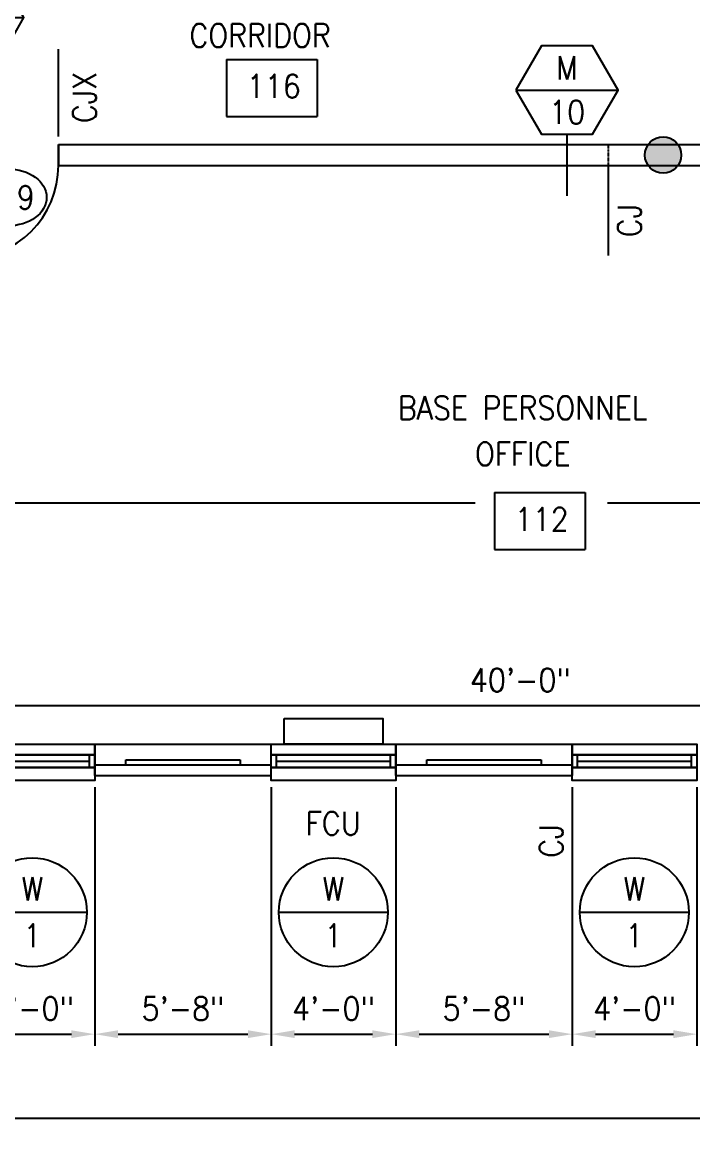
# Model space of a CAD drawing. Header units: inches. Extents: x 435 to 5963, y 191 to 2765.
# Drawn here: x 1399 to 1657.5, y 840.8 to 1267.5 of the extents above; entities that cross this region are included whole.
import ezdxf
from ezdxf.enums import TextEntityAlignment as Align

# ---------------------------------------------------------------- set-up
doc = ezdxf.new("R2010")
doc.units = ezdxf.units.IN
doc.header["$LTSCALE"] = 0.5
doc.header["$MEASUREMENT"] = 0
doc.linetypes.add('HIDDEN4', pattern=[0.12375, 0.0825, -0.04125])
doc.layers.get('0').update_dxf_attribs({"linetype": 'CONTINUOUS'})
doc.layers.get('Defpoints').update_dxf_attribs({"linetype": 'CONTINUOUS'})
for name, color, linetype in [('A-ANNO', 8, 'CONTINUOUS'), ('A-ANNO-DIMS', 7, 'CONTINUOUS'), ('A-ANNO-TEXT', 7, 'CONTINUOUS'), ('A-DOOR', 3, 'CONTINUOUS'), ('A-DOOR-IDEN', 7, 'CONTINUOUS'), ('A-FLOR-IDEN', 7, 'CONTINUOUS'), ('A-GLAZ', 3, 'CONTINUOUS'), ('A-GLAZ-IDEN', 7, 'CONTINUOUS'), ('A-GLAZ-SILL', 3, 'CONTINUOUS'), ('A-SECT-IDEN', 7, 'CONTINUOUS'), ('A-WALL', 2, 'CONTINUOUS'), ('A-WALL-IDEN', 7, 'CONTINUOUS'), ('M-HVAC-EQPM', 4, 'CONTINUOUS'), ('S-SLAB-JOIN', 2, 'CONTINUOUS')]:
    doc.layers.add(name, color=color, linetype=linetype)
doc.styles.add('ROMANS', font='romans.shx', dxfattribs={"width": 0.9})
doc.dimstyles.new('DIM96', dxfattribs={"dimscale": 96, "dimtxt": 0.09375, "dimasz": 0.09375, "dimexe": 0.046875, "dimexo": 0.046875, "dimgap": 0.046875, "dimtad": 1, "dimdec": 4, "dimzin": 3, "dimdsep": 46, "dimlunit": 4, "dimtxsty": 'ROMANS', "dimcen": 0.046875, "dimaunit": 1, "dimadec": 0, "dimazin": 0, "dimtfac": 0.7, "dimtdec": 4, "dimtofl": 0, "dimtmove": 2, "dimatfit": 3, "dimfxl": 1, "dimfrac": 1, "dimtolj": 1, "dimtzin": 0, "dimarcsym": 0})
doc.dimstyles.new('DIM96A', dxfattribs={"dimscale": 96, "dimtxt": 0.09375, "dimasz": 0.09375, "dimexe": 0.046875, "dimexo": 0.046875, "dimgap": 0.046875, "dimtad": 1, "dimdec": 4, "dimzin": 3, "dimdsep": 46, "dimlunit": 4, "dimtxsty": 'ROMANS', "dimcen": 0.046875, "dimaunit": 1, "dimadec": 0, "dimazin": 0, "dimtfac": 0.7, "dimtdec": 4, "dimtofl": 0, "dimtmove": 2, "dimatfit": 3, "dimfxl": 1, "dimfrac": 1, "dimtolj": 1, "dimtzin": 0, "dimarcsym": 0})

# ---------------------------------------------------------------- blocks, each defined once
blk = doc.blocks.new('DOOR1')
at = {"color": 0, "linetype": 'ByBlock'}
blk.add_line((0, 0), (0, 1), dxfattribs=at)
blk.add_arc((0, 0), 1, 90, 180, dxfattribs=at)
blk = doc.blocks.new('SILL')
for points in [[(0, 0), (48, 0), (48, -4), (0, -4)], [(0, -9), (48, -9), (48, -14), (0, -14)]]:
    blk.add_lwpolyline(points, close=True)
blk = doc.blocks.new('GLAZ')
for p, q in [((2, -5), (2, 0)), ((46, -5), (46, 0)), ((2, -2.5), (46, -2.5))]:
    blk.add_line(p, q)
blk.add_lwpolyline([(0, 0), (48, 0), (48, -5), (0, -5)], close=True)
blk = doc.blocks.new('*D111')
at = {"layer": 'A-ANNO-DIMS', "color": 0, "lineweight": -2}
for p, q in [((1351, 1000.03), (1351, 1008.67)), ((1831, 1004.32), (1831, 1008.67)), ((1360, 1004.17), (1822, 1004.17))]:
    blk.add_line(p, q, dxfattribs=at)
at = {"layer": 'A-ANNO-DIMS', "color": 0}
for points in [[(1360, 1005.67), (1360, 1002.67), (1351, 1004.17)], [(1822, 1005.67), (1822, 1002.67), (1831, 1004.17)]]:
    blk.add_solid(points, dxfattribs=at)
at = {"layer": 'Defpoints', "color": 0}
for p in [(1831, 1004.17), (1831, 999.82), (1351, 995.53)]:
    blk.add_point(p, dxfattribs=at)
at = {"layer": 'A-ANNO-DIMS', "color": 0, "insert": (1591, 1014.03), "char_height": 9, "attachment_point": 5, "style": 'ROMANS'}
blk.add_mtext('\\A1;40\'-0"', dxfattribs=at)
blk = doc.blocks.new('*D130')
at = {"layer": 'A-ANNO-DIMS', "color": 0, "lineweight": -2}
for p, q in [((703, 972.78), (703, 840.75)), ((3103, 972.78), (3103, 840.75)), ((712, 845.25), (3094, 845.25))]:
    blk.add_line(p, q, dxfattribs=at)
at = {"layer": 'A-ANNO-DIMS', "color": 0}
for points in [[(712, 846.75), (712, 843.75), (703, 845.25)], [(3094, 846.75), (3094, 843.75), (3103, 845.25)]]:
    blk.add_solid(points, dxfattribs=at)
at = {"layer": 'Defpoints', "color": 0}
for p in [(703, 977.28), (3103, 977.28), (3103, 845.25)]:
    blk.add_point(p, dxfattribs=at)
at = {"layer": 'A-ANNO-DIMS', "color": 0, "insert": (1903, 855.11), "char_height": 9, "attachment_point": 5, "style": 'ROMANS'}
blk.add_mtext('\\A1;200\'-0"', dxfattribs=at)
blk = doc.blocks.new('*D142')
at = {"layer": 'A-ANNO-DIMS', "color": 0, "lineweight": -2}
for p, q in [((1379, 972.78), (1379, 873.11)), ((1427, 972.78), (1427, 873.11)), ((1388, 877.61), (1418, 877.61))]:
    blk.add_line(p, q, dxfattribs=at)
at = {"layer": 'A-ANNO-DIMS', "color": 0}
for points in [[(1388, 879.11), (1388, 876.11), (1379, 877.61)], [(1418, 879.11), (1418, 876.11), (1427, 877.61)]]:
    blk.add_solid(points, dxfattribs=at)
at = {"layer": 'Defpoints', "color": 0}
for p in [(1379, 977.28), (1427, 977.28), (1427, 877.61)]:
    blk.add_point(p, dxfattribs=at)
at = {"layer": 'A-ANNO-DIMS', "color": 0, "insert": (1403, 887.47), "char_height": 9, "attachment_point": 5, "style": 'ROMANS'}
blk.add_mtext('\\A1;4\'-0"', dxfattribs=at)
blk = doc.blocks.new('*D143')
at = {"layer": 'A-ANNO-DIMS', "color": 0, "lineweight": -2}
for p, q in [((1427, 972.78), (1427, 873.11)), ((1495, 972.78), (1495, 873.11)), ((1436, 877.61), (1486, 877.61))]:
    blk.add_line(p, q, dxfattribs=at)
at = {"layer": 'A-ANNO-DIMS', "color": 0}
for points in [[(1436, 879.11), (1436, 876.11), (1427, 877.61)], [(1486, 879.11), (1486, 876.11), (1495, 877.61)]]:
    blk.add_solid(points, dxfattribs=at)
at = {"layer": 'Defpoints', "color": 0}
for p in [(1427, 977.28), (1495, 977.28), (1495, 877.61)]:
    blk.add_point(p, dxfattribs=at)
at = {"layer": 'A-ANNO-DIMS', "color": 0, "insert": (1461, 887.47), "char_height": 9, "attachment_point": 5, "style": 'ROMANS'}
blk.add_mtext('\\A1;5\'-8"', dxfattribs=at)
blk = doc.blocks.new('*D144')
at = {"layer": 'A-ANNO-DIMS', "color": 0, "lineweight": -2}
for p, q in [((1495, 972.78), (1495, 873.11)), ((1543, 972.78), (1543, 873.11)), ((1504, 877.61), (1534, 877.61))]:
    blk.add_line(p, q, dxfattribs=at)
at = {"layer": 'A-ANNO-DIMS', "color": 0}
for points in [[(1504, 879.11), (1504, 876.11), (1495, 877.61)], [(1534, 879.11), (1534, 876.11), (1543, 877.61)]]:
    blk.add_solid(points, dxfattribs=at)
at = {"layer": 'Defpoints', "color": 0}
for p in [(1495, 977.28), (1543, 977.28), (1543, 877.61)]:
    blk.add_point(p, dxfattribs=at)
at = {"layer": 'A-ANNO-DIMS', "color": 0, "insert": (1519, 887.47), "char_height": 9, "attachment_point": 5, "style": 'ROMANS'}
blk.add_mtext('\\A1;4\'-0"', dxfattribs=at)
blk = doc.blocks.new('*D145')
at = {"layer": 'A-ANNO-DIMS', "color": 0, "lineweight": -2}
for p, q in [((1543, 972.78), (1543, 873.11)), ((1611, 972.78), (1611, 873.11)), ((1552, 877.61), (1602, 877.61))]:
    blk.add_line(p, q, dxfattribs=at)
at = {"layer": 'A-ANNO-DIMS', "color": 0}
for points in [[(1552, 879.11), (1552, 876.11), (1543, 877.61)], [(1602, 879.11), (1602, 876.11), (1611, 877.61)]]:
    blk.add_solid(points, dxfattribs=at)
at = {"layer": 'Defpoints', "color": 0}
for p in [(1543, 977.28), (1611, 977.28), (1611, 877.61)]:
    blk.add_point(p, dxfattribs=at)
at = {"layer": 'A-ANNO-DIMS', "color": 0, "insert": (1577, 887.47), "char_height": 9, "attachment_point": 5, "style": 'ROMANS'}
blk.add_mtext('\\A1;5\'-8"', dxfattribs=at)
blk = doc.blocks.new('*D146')
at = {"layer": 'A-ANNO-DIMS', "color": 0, "lineweight": -2}
for p, q in [((1611, 972.78), (1611, 873.11)), ((1659, 972.78), (1659, 873.11)), ((1620, 877.61), (1650, 877.61))]:
    blk.add_line(p, q, dxfattribs=at)
at = {"layer": 'A-ANNO-DIMS', "color": 0}
for points in [[(1620, 879.11), (1620, 876.11), (1611, 877.61)], [(1650, 879.11), (1650, 876.11), (1659, 877.61)]]:
    blk.add_solid(points, dxfattribs=at)
at = {"layer": 'Defpoints', "color": 0}
for p in [(1611, 977.28), (1659, 977.28), (1659, 877.61)]:
    blk.add_point(p, dxfattribs=at)
at = {"layer": 'A-ANNO-DIMS', "color": 0, "insert": (1635, 887.47), "char_height": 9, "attachment_point": 5, "style": 'ROMANS'}
blk.add_mtext('\\A1;4\'-0"', dxfattribs=at)
blk = doc.blocks.new('EQ01')
blk.add_lwpolyline([(-19, 10), (19, 10), (19, 0), (-19, 0)], close=True)
blk = doc.blocks.new('IDEN002')
blk.add_ellipse((0, 0), major_axis=(0.1562, 0), ratio=0.733333)
at = {"style": 'ROMANS', "width": 0.9}
blk.add_attdef('#', text='', height=0.0938, dxfattribs=at).set_placement((0, 0), align=Align.MIDDLE)
blk = doc.blocks.new('IDEN4')
for p, q in [((-0.1899, 0.1074), (0.1747, 0.1074)), ((-0.1899, 0.1074), (-0.1899, -0.1218)), ((0.1747, 0.1074), (0.1747, -0.1218)), ((-0.1899, -0.1218), (0.1747, -0.1218))]:
    blk.add_line(p, q)
at = {"style": 'ROMANS', "width": 0.9}
blk.add_attdef('#', text='', height=0.0938, dxfattribs=at).set_placement((0, 0), align=Align.MIDDLE)
blk = doc.blocks.new('XXC')
blk.add_line((-0.2188, 0), (0.2188, 0))
blk.add_circle((0, 0), 0.2188)
at = {"style": 'ROMANS', "width": 0.9}
for tag, p in [('#', (0, 0.0937)), ('@', (0, -0.0938))]:
    blk.add_attdef(tag, text='', height=0.0938, dxfattribs=at).set_placement(p, align=Align.MIDDLE)
blk = doc.blocks.new('IDA')
blk.add_line((-0.2051, 0), (0.2051, 0))
blk.add_lwpolyline([(-0.2051, 0), (-0.1026, -0.1776), (0.1026, -0.1776), (0.2051, 0), (0.1026, 0.1776), (-0.1026, 0.1776)], close=True)
at = {"style": 'ROMANS', "width": 0.9}
for tag, p in [('@', (0, 0.0888)), ('#', (0, -0.0888))]:
    blk.add_attdef(tag, text='', height=0.0938, dxfattribs=at).set_placement(p, align=Align.MIDDLE)
blk = doc.blocks.new('XX01')
blk.add_hatch(color=256).paths.add_polyline_path([(7, 0, 1), (-7, 0, 1)])
blk.add_circle((0, 0), 7)
blk = doc.blocks.new('JOINTA')
blk.add_line((0, 0), (0, -12))
blk = doc.blocks.new('JOINT')
blk.add_line((0, 0), (0, -8))

msp = doc.modelspace()

# ---------------------------------------------------------------- linework, layer by layer
at = {"layer": 'A-ANNO-TEXT'}
for p, q in [((1413, 1224.57436), (1413, 1257.04718)), ((1413, 1223.45616), (1413, 1243.57436)), ((1625, 1177.57436), (1625, 1212.28047))]:
    msp.add_line(p, q, dxfattribs=at)
at = {"layer": 'A-SECT-IDEN'}
for p, q in [((1243.54163, 1082.28047), (1573.54163, 1082.28047)), ((1624.54163, 1082.28047), (1893.54163, 1082.28047))]:
    msp.add_line(p, q, dxfattribs=at)
at = {"layer": 'A-WALL'}
for p, q in [((1413, 1212.28047), (1413, 1220.28047)), ((1413, 1220.28047), (1721, 1220.28047)), ((1413, 1212.28047), (1721, 1212.28047)), ((1427, 977.28047), (1427, 989.28047)), ((1427, 989.28047), (1495, 989.28047)), ((1495, 977.28047), (1495, 989.28047)), ((1543, 977.28047), (1543, 989.28047)), ((1543, 989.28047), (1611, 989.28047)), ((1611, 977.28047), (1611, 989.28047)), ((1439, 983.28047), (1483, 983.28047)), ((1439, 981.28047), (1439, 983.28047)), ((1483, 983.28047), (1483, 981.28047)), ((1555, 983.28047), (1599, 983.28047)), ((1555, 981.28047), (1555, 983.28047)), ((1599, 983.28047), (1599, 981.28047)), ((1495, 981.28047), (1427, 981.28047)), ((1427, 977.28047), (1495, 977.28047)), ((1611, 981.28047), (1543, 981.28047)), ((1543, 977.28047), (1611, 977.28047))]:
    msp.add_line(p, q, dxfattribs=at)
at = {"layer": 'A-WALL-IDEN'}
msp.add_line((1609, 1200.57436), (1609, 1224.28047), dxfattribs=at)
at = {"layer": 'S-SLAB-JOIN', "linetype": 'HIDDEN4'}
msp.add_line((1625, 1212.28047), (1625, 1220.28047), dxfattribs=at)

# ---------------------------------------------------------------- block references
at = {"layer": 'A-ANNO'}
msp.add_blockref('XX01', (1646, 1216.28047), dxfattribs=at)
at = {"layer": 'A-DOOR', "xscale": -36, "yscale": -36, "zscale": 36}
msp.add_blockref('DOOR1', (1377, 1212.28047), dxfattribs=at)
at = {"layer": 'A-DOOR-IDEN', "xscale": 96, "yscale": 96, "zscale": 96}
msp.add_blockref('IDEN002', (1393.45189, 1199.9642), dxfattribs=at).add_auto_attribs({'#': '119'})
at = {"layer": 'A-FLOR-IDEN', "xscale": 96, "yscale": 96, "zscale": 96}
for p, values in [((1495.94929, 1242.82788), {'#': '116'}), ((1599.20267, 1075.97026), {'#': '112'})]:
    msp.add_blockref('IDEN4', p, dxfattribs=at).add_auto_attribs(values)
at = {"layer": 'A-GLAZ'}
for p in [(1379, 985.28047), (1495, 985.28047), (1611, 985.28047)]:
    msp.add_blockref('GLAZ', p, dxfattribs=at)
at = {"layer": 'A-GLAZ-IDEN', "xscale": 96, "yscale": 96, "zscale": 96}
for p in [(1402.93102, 924.57436), (1518.93102, 924.57436), (1634.93102, 924.57436)]:
    msp.add_blockref('XXC', p, dxfattribs=at).add_auto_attribs({'#': 'W', '@': '1'})
at = {"layer": 'A-GLAZ-SILL'}
for p in [(1379, 989.28047), (1495, 989.28047), (1611, 989.28047)]:
    msp.add_blockref('SILL', p, dxfattribs=at)
at = {"layer": 'A-WALL-IDEN', "xscale": 96, "yscale": 96, "zscale": 96}
for p in [(1380, 1269.22791), (1609, 1241.33303)]:
    msp.add_blockref('IDA', p, dxfattribs=at).add_auto_attribs({'@': 'M', '#': '10'})
at = {"layer": 'M-HVAC-EQPM'}
msp.add_blockref('EQ01', (1519, 989.28047), dxfattribs=at)
at = {"layer": 'S-SLAB-JOIN'}
for name, p in [('JOINT', (1413, 1220.28047)), ('JOINTA', (1611, 989.28047))]:
    msp.add_blockref(name, p, dxfattribs=at)

# ---------------------------------------------------------------- texts
at = {"layer": 'A-ANNO-TEXT', "style": 'ROMANS', "width": 0.9}
for s, p in [('CJX', (1427.53562, 1228.57436)), ('CJ', (1637.54163, 1184.57436)), ('CJ', (1607.39672, 945.58093))]:
    msp.add_text(s, height=9, rotation=90, dxfattribs=at).set_placement(p)
msp.add_text('FCU', height=9, dxfattribs=at).set_placement((1508.28015, 954.30795))
at = {"layer": 'A-FLOR-IDEN', "style": 'ROMANS', "width": 0.9}
for s, p in [('CORRIDOR', (1463.46075, 1257.84281)), ('BASE PERSONNEL', (1543.76065, 1114.37371)), ('OFFICE', (1573.52428, 1096.63626))]:
    msp.add_text(s, height=9, dxfattribs=at).set_placement(p)

# ---------------------------------------------------------------- dimensions: what is measured, and where the dimension line sits
at = {"layer": 'A-ANNO-DIMS'}
for base, p1, p2, dimstyle, picture, middle in [((1831, 1004.17153), (1351, 995.53217), (1831, 999.81732), 'DIM96A', '*D111', (1591, 1014.02868)), ((3103, 845.25085), (703, 977.28047), (3103, 977.28047), 'DIM96', '*D130', (1903, 855.10799)), ((1427, 877.60823), (1379, 977.28047), (1427, 977.28047), 'DIM96', '*D142', (1403, 887.46537)), ((1495, 877.60823), (1427, 977.28047), (1495, 977.28047), 'DIM96', '*D143', (1461, 887.46537)), ((1543, 877.60823), (1495, 977.28047), (1543, 977.28047), 'DIM96', '*D144', (1519, 887.46537)), ((1611, 877.60823), (1543, 977.28047), (1611, 977.28047), 'DIM96', '*D145', (1577, 887.46537)), ((1659, 877.60823), (1611, 977.28047), (1659, 977.28047), 'DIM96', '*D146', (1635, 887.46537))]:
    dim = msp.add_linear_dim(base=base, p1=p1, p2=p2, dimstyle=dimstyle, dxfattribs=at)
    dim.commit()
    dim.dimension.update_dxf_attribs({"geometry": picture, "text_midpoint": middle})

doc.saveas('drawing.dxf')
